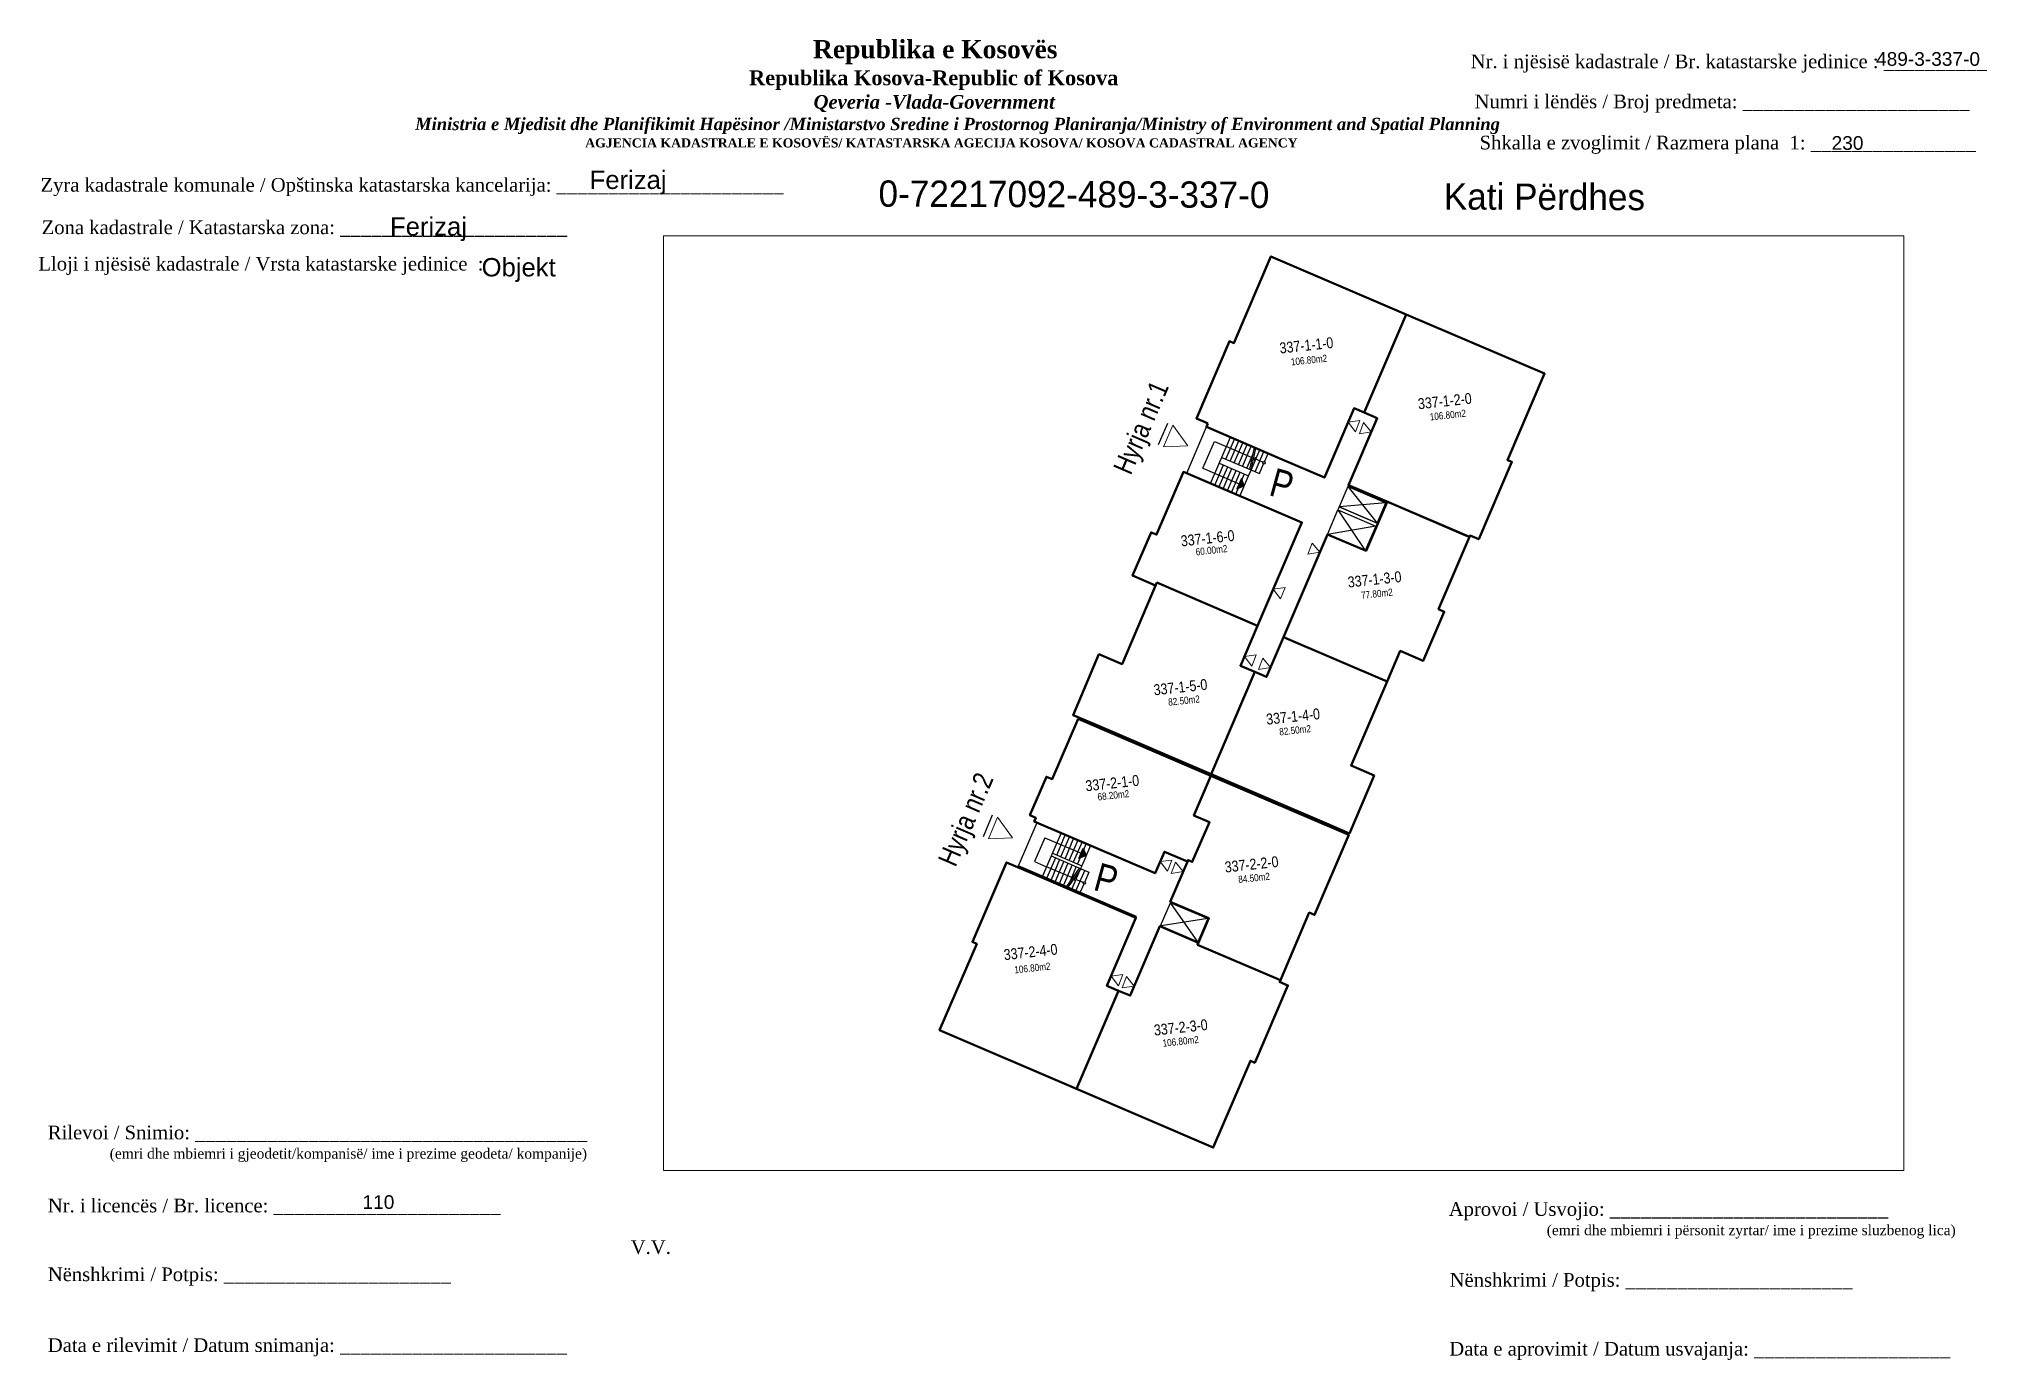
# Paper-space layout 'Kati përdhes' of a CAD drawing. Header units: feet, sheet in millimetres. Extents: x 2 to 288, y 2 to 196.
# The model-space entities are those that its viewports show. They can reach past a viewport. Long polylines and large blocks are cut down to what shows.
import ezdxf
from ezdxf.enums import TextEntityAlignment as Align

# ---------------------------------------------------------------- set-up
doc = ezdxf.new("R2010")
doc.units = ezdxf.units.FT
doc.header["$MEASUREMENT"] = 0
doc.layers.add('07 Kati 5', color=7, linetype='Continuous', lineweight=50)
doc.layers.add('Dyert', color=133, linetype='Continuous', lineweight=5)
doc.styles.add('Dimensionet CM', font='swissc.ttf', dxfattribs={"height": 15})

msp = doc.modelspace()

# ---------------------------------------------------------------- hatches: boundary and pattern name
at = {"layer": '07 Kati 5', "transparency": 33554687}
h = msp.add_hatch(color=0, dxfattribs=at)
h.dxf.hatch_style = 1
h.paths.add_polyline_path([(7512227.63, 4692984.96), (7512227.45, 4692985.42), (7512227.17, 4692984.77)])
h = msp.add_hatch(color=0, dxfattribs=at)
h.dxf.hatch_style = 1
h.paths.add_polyline_path([(7512217.56, 4692961.43), (7512217.1, 4692961.24), (7512217.38, 4692961.89)])

# ---------------------------------------------------------------- linework, layer by layer
for p, q in [((7512222.74, 4692988.94), (7512222.16, 4692987.57)), ((7512211.58, 4692963.99), (7512211, 4692962.61))]:
    msp.add_line(p, q)
at = {"color": 0, "ltscale": 10}
for p, q in [((7512225.49, 4692985.11), (7512226.75, 4692988.06)), ((7512225, 4692986.08), (7512225.73, 4692987.78)), ((7512225.73, 4692987.78), (7512226.49, 4692987.46)), ((7512226.04, 4692986.4), (7512227.91, 4692985.6)), ((7512226.2, 4692986.77), (7512228.6, 4692985.74)), ((7512214.93, 4692962.55), (7512214.28, 4692961.04)), ((7512215.97, 4692962.87), (7512214.79, 4692960.11)), ((7512214.28, 4692961.04), (7512215.05, 4692960.71)), ((7512215.34, 4692961.4), (7512217.74, 4692960.37)), ((7512215.42, 4692961.58), (7512217.29, 4692960.78))]:
    msp.add_line(p, q, dxfattribs=at)
at = {"color": 0, "lineweight": 40}
for points in [[(7512225.32, 4692988.94), (7512225.14, 4692989.02), (7512225.14, 4692989.02), (7512224.59, 4692989.25), (7512226.69, 4692994.17), (7512226.97, 4692994.05), (7512229.33, 4692999.57), (7512237.95, 4692995.88), (7512235.27, 4692989.63), (7512234.63, 4692989.9), (7512232.74, 4692985.49), (7512230.05, 4692986.64), (7512230.05, 4692986.64), (7512225.22, 4692988.71)], [(7512241.74, 4692981.8), (7512241.97, 4692981.71), (7512242.01, 4692981.8), (7512242.56, 4692981.56), (7512244.67, 4692986.48), (7512244.39, 4692986.6), (7512246.75, 4692992.11), (7512237.95, 4692995.88), (7512235.27, 4692989.63), (7512236.1, 4692989.27), (7512234.27, 4692985), (7512236.96, 4692983.85), (7512236.96, 4692983.85), (7512241.74, 4692981.8)], [(7512228.48, 4692976.06), (7512231.3, 4692982.63), (7512223.76, 4692985.85), (7512222.05, 4692981.86), (7512221.7, 4692982), (7512220.52, 4692979.25), (7512221.99, 4692978.62), (7512222.07, 4692978.8)], [(7512236.73, 4692983.95), (7512235.39, 4692980.82), (7512232.93, 4692981.87), (7512230.13, 4692975.33), (7512230.13, 4692975.32), (7512236.73, 4692972.5), (7512237.56, 4692974.45), (7512239.03, 4692973.83), (7512240.37, 4692976.95), (7512240, 4692977.11), (7512241.97, 4692981.71), (7512236.96, 4692983.85), (7512236.96, 4692983.85)], [(7512228.48, 4692976.06), (7512227.39, 4692973.51), (7512228.31, 4692973.12), (7512225.53, 4692966.61), (7512218.2, 4692969.74), (7512218.2, 4692969.74), (7512216.73, 4692970.37), (7512218.38, 4692974.24), (7512219.85, 4692973.61), (7512222.07, 4692978.8)], [(7512230.13, 4692975.32), (7512229.05, 4692972.8), (7512228.31, 4692973.12), (7512225.53, 4692966.61), (7512232.86, 4692963.47), (7512232.86, 4692963.47), (7512234.33, 4692962.84), (7512235.9, 4692966.52), (7512234.43, 4692967.15), (7512236.73, 4692972.5)], [(7512217.06, 4692970.13), (7512215.41, 4692966.29), (7512215.04, 4692966.44), (7512213.99, 4692963.99), (7512214.36, 4692963.83), (7512214.26, 4692963.6), (7512221.96, 4692960.3), (7512222.55, 4692961.67), (7512222.55, 4692961.67), (7512224.02, 4692961.04), (7512224.06, 4692961.14), (7512224.32, 4692961.02), (7512225.41, 4692963.56), (7512224.43, 4692963.98), (7512225.51, 4692966.51)], [(7512224.06, 4692961.14), (7512222.92, 4692958.48), (7512225.38, 4692957.43), (7512224.66, 4692955.75), (7512229.93, 4692953.49), (7512231.77, 4692957.79), (7512232.11, 4692957.65), (7512234.29, 4692962.75), (7512225.51, 4692966.51), (7512224.43, 4692963.98), (7512225.41, 4692963.56), (7512224.32, 4692961.02)], [(7512214.15, 4692960.28), (7512214.15, 4692960.28), (7512214.15, 4692960.28), (7512212.49, 4692960.99), (7512210.33, 4692955.93), (7512210.6, 4692955.81), (7512208.24, 4692950.3), (7512216.95, 4692946.57), (7512219.63, 4692952.82), (7512218.89, 4692953.14), (7512220.74, 4692957.46), (7512218.05, 4692958.61), (7512218.05, 4692958.61), (7512214.15, 4692960.28)], [(7512228.8, 4692953.98), (7512229.93, 4692953.49), (7512229.88, 4692953.38), (7512230.41, 4692953.16), (7512228.3, 4692948.24), (7512228.02, 4692948.36), (7512225.66, 4692942.84), (7512216.95, 4692946.57), (7512219.63, 4692952.82), (7512220.37, 4692952.51), (7512222.25, 4692956.92), (7512224.71, 4692955.87), (7512224.66, 4692955.75), (7512228.8, 4692953.98)]]:
    msp.add_lwpolyline(points, close=True, dxfattribs=at)
at = {"color": 0}
for points in [[(7512225.22, 4692988.71), (7512232.74, 4692985.49), (7512234.63, 4692989.9), (7512236.1, 4692989.27), (7512234.23, 4692984.91), (7512236.69, 4692983.86), (7512236.14, 4692982.56), (7512233.68, 4692983.62), (7512233.6, 4692983.43), (7512236.06, 4692982.38), (7512235.39, 4692980.82), (7512232.93, 4692981.87), (7512229.05, 4692972.8), (7512227.39, 4692973.51), (7512231.3, 4692982.63), (7512223.97, 4692985.77)], [(7512233.68, 4692983.62), (7512236.09, 4692982.58), (7512236.64, 4692983.88), (7512234.23, 4692984.91)], [(7512233.6, 4692983.43), (7512236.01, 4692982.4), (7512235.34, 4692980.84), (7512232.93, 4692981.87)], [(7512214.45, 4692963.52), (7512221.96, 4692960.31), (7512222.55, 4692961.67), (7512224.02, 4692961.04), (7512222.92, 4692958.48), (7512225.38, 4692957.43), (7512224.71, 4692955.87), (7512222.25, 4692956.92), (7512220.37, 4692952.51), (7512218.89, 4692953.14), (7512220.78, 4692957.55), (7512213.27, 4692960.77)], [(7512222.94, 4692958.42), (7512225.31, 4692957.41), (7512224.68, 4692955.93), (7512222.31, 4692956.95)]]:
    msp.add_lwpolyline(points, close=True, dxfattribs=at)
for points in [[(7512226.47, 4692986.65), (7512227.02, 4692987.94)], [(7512228.09, 4692986.77), (7512226.49, 4692987.46)], [(7512226.73, 4692986.54), (7512227.28, 4692987.83)], [(7512227, 4692986.43), (7512227.55, 4692987.71)], [(7512227.27, 4692986.31), (7512227.82, 4692987.6)], [(7512227.53, 4692986.2), (7512228.08, 4692987.48)], [(7512227.8, 4692986.08), (7512228.2, 4692987.01)], [(7512227.99, 4692986), (7512228.28, 4692987.4)], [(7512228.07, 4692985.97), (7512228.62, 4692987.26)], [(7512228.08, 4692985.96), (7512228.37, 4692987.36)], [(7512228.33, 4692985.86), (7512228.88, 4692987.14)], [(7512228.93, 4692986.5), (7512229.15, 4692987.03)], [(7512225.76, 4692985), (7512226.31, 4692986.29)], [(7512226.02, 4692984.88), (7512226.58, 4692986.17)], [(7512226.29, 4692984.77), (7512226.84, 4692986.06)], [(7512226.56, 4692984.66), (7512227.11, 4692985.94)], [(7512226.82, 4692984.54), (7512227.38, 4692985.83)], [(7512227.09, 4692984.43), (7512227.64, 4692985.72)], [(7512227.36, 4692984.31), (7512227.91, 4692985.6)], [(7512228.24, 4692986.71), (7512228.41, 4692986.78)], [(7512228.24, 4692986.71), (7512228.31, 4692986.54)], [(7512228.82, 4692986.46), (7512228.36, 4692986.66)], [(7512228.6, 4692985.74), (7512228.86, 4692986.36)], [(7512227.63, 4692984.96), (7512227.45, 4692985.42), (7512227.17, 4692984.77), (7512227.63, 4692984.96)], [(7512234.23, 4692984.91), (7512236.09, 4692982.58)], [(7512233.6, 4692983.43), (7512235.34, 4692980.84)], [(7512236.64, 4692983.88), (7512233.68, 4692983.62)], [(7512236.01, 4692982.4), (7512232.93, 4692981.87)], [(7512216.24, 4692962.76), (7512215.69, 4692961.47)], [(7512216.51, 4692962.64), (7512215.95, 4692961.36)], [(7512216.77, 4692962.53), (7512216.22, 4692961.24)], [(7512217.04, 4692962.41), (7512216.49, 4692961.13)], [(7512217.31, 4692962.3), (7512216.75, 4692961.01)], [(7512217.57, 4692962.19), (7512217.02, 4692960.9)], [(7512217.84, 4692962.07), (7512217.29, 4692960.78)], [(7512215.3, 4692961.31), (7512214.79, 4692960.11)], [(7512215.61, 4692961.29), (7512215.06, 4692960)], [(7512215.88, 4692961.17), (7512215.33, 4692959.88)], [(7512216.14, 4692961.06), (7512215.59, 4692959.77)], [(7512216.41, 4692960.94), (7512215.86, 4692959.66)], [(7512216.68, 4692960.83), (7512216.13, 4692959.54)], [(7512217.56, 4692961.43), (7512217.1, 4692961.24), (7512217.38, 4692961.89), (7512217.56, 4692961.43)], [(7512216.65, 4692960.03), (7512215.05, 4692960.71)], [(7512217.13, 4692960.63), (7512216.32, 4692959.46)], [(7512217.23, 4692960.59), (7512216.41, 4692959.42)], [(7512216.94, 4692960.72), (7512216.55, 4692959.79)], [(7512217.21, 4692960.6), (7512216.66, 4692959.31)], [(7512216.79, 4692959.96), (7512216.97, 4692960.03)], [(7512216.79, 4692959.96), (7512216.86, 4692959.79)], [(7512217.37, 4692959.71), (7512216.91, 4692959.91)], [(7512217.48, 4692960.49), (7512216.92, 4692959.2)], [(7512217.42, 4692959.61), (7512217.19, 4692959.09)], [(7512217.74, 4692960.37), (7512217.48, 4692959.76)], [(7512224.68, 4692955.93), (7512222.95, 4692958.39)], [(7512225.31, 4692957.41), (7512222.34, 4692956.96)]]:
    msp.add_lwpolyline(points, dxfattribs=at)
at = {"color": 0, "ltscale": 10}
for points in [[(7512225, 4692986.08), (7512227.31, 4692985.1)], [(7512227.91, 4692985.6), (7512228.07, 4692985.97)], [(7512214.93, 4692962.55), (7512217.24, 4692961.57)], [(7512217.29, 4692960.78), (7512217.21, 4692960.6)]]:
    msp.add_lwpolyline(points, dxfattribs=at)
at = {"color": 0}
for centre in [(7512228.89, 4692986.43), (7512217.45, 4692959.68)]:
    msp.add_circle(centre, 0.08, dxfattribs=at)
at = {"layer": 'Dyert', "color": 0}
for p, q in [((7512222.5, 4692987.45), (7512223.08, 4692988.82)), ((7512223.08, 4692988.82), (7512224.03, 4692987.51)), ((7512224.03, 4692987.51), (7512222.5, 4692987.45)), ((7512211.35, 4692962.49), (7512211.93, 4692963.87)), ((7512211.93, 4692963.87), (7512212.87, 4692962.56)), ((7512212.87, 4692962.56), (7512211.35, 4692962.49))]:
    msp.add_line(p, q, dxfattribs=at)
for points in [[(7512235, 4692989.12), (7512234.72, 4692988.41), (7512234.25, 4692989.02)], [(7512235.23, 4692988.99), (7512235.72, 4692988.39), (7512234.96, 4692988.27)], [(7512231.95, 4692981.32), (7512232.44, 4692980.73), (7512231.68, 4692980.61)], [(7512230.23, 4692978.49), (7512229.95, 4692977.77), (7512229.48, 4692978.38)], [(7512228.4, 4692974.21), (7512228.12, 4692973.49), (7512227.65, 4692974.1)], [(7512228.82, 4692973.99), (7512229.3, 4692973.4), (7512228.54, 4692973.28)], [(7512223.03, 4692961.14), (7512222.74, 4692960.43), (7512222.27, 4692961.04)], [(7512223.26, 4692961), (7512223.74, 4692960.41), (7512222.98, 4692960.29)], [(7512219.91, 4692953.86), (7512219.63, 4692953.14), (7512219.16, 4692953.75)], [(7512220.14, 4692953.72), (7512220.63, 4692953.12), (7512219.87, 4692953.01)]]:
    msp.add_lwpolyline(points, close=True, dxfattribs=at)

# ---------------------------------------------------------------- texts
at = {"layer": 'Dyert', "color": 0, "lineweight": 20, "style": 'Dimensionet CM'}
for s, p in [('337-1-1-0', (7512231.59, 4692993.91)), ('337-1-2-0', (7512240.4, 4692990.36)), ('337-1-6-0', (7512225.3, 4692981.63)), ('337-1-3-0', (7512235.93, 4692979.01)), ('337-1-5-0', (7512223.57, 4692972.15)), ('337-1-4-0', (7512230.74, 4692970.28)), ('337-2-1-0', (7512219.23, 4692966.04)), ('337-2-2-0', (7512228.1, 4692960.87)), ('337-2-4-0', (7512214.03, 4692955.29)), ('337-2-3-0', (7512223.59, 4692950.49))]:
    msp.add_text(s, height=0.691, rotation=6.1416, dxfattribs=at).set_placement(p, align=Align.MIDDLE_CENTER)
at = {"layer": 'Dyert', "color": 0, "style": 'Dimensionet CM'}
for s, p in [('Hyrja nr.1', (7512220.4, 4692985.59)), ('Hyrja nr.2', (7512209.24, 4692960.64))]:
    msp.add_text(s, height=1.249, rotation=66.623, dxfattribs=at).set_placement(p)
at = {"layer": 'Dyert', "color": 0, "lineweight": 20, "attachment_point": 3, "style": 'Dimensionet CM'}
for s, insert, char_height, width, rotation in [('106.80m2', (7512232.88, 4692993.32), 0.454, 1.7296, 6.1416), ('106.80m2', (7512241.72, 4692989.82), 0.454, 1.7296, 6.1416), ('P', (7512230.93, 4692985.76), 1.8, 28.8952, 344.6626), ('60.00m2', (7512226.53, 4692981.2), 0.454, 1.7296, 6.1416), ('77.80m2', (7512237.06, 4692978.43), 0.454, 1.7296, 6.1416), ('82.50m2', (7512224.78, 4692971.63), 0.454, 1.7296, 6.1416), ('82.50m2', (7512231.85, 4692969.74), 0.454, 1.7296, 6.1416), ('68.20m2', (7512220.28, 4692965.6), 0.454, 1.7296, 6.1416), ('P', (7512219.75, 4692960.63), 1.8, 28.8952, 344.6626), ('84.50m2', (7512229.24, 4692960.34), 0.454, 1.7296, 6.1416), ('106.80m2', (7512215.27, 4692954.62), 0.454, 1.7296, 6.1416), ('106.80m2', (7512224.71, 4692949.95), 0.454, 1.7296, 6.1416)]:
    msp.add_mtext(s, dxfattribs=dict(at, insert=insert, char_height=char_height, width=width, rotation=rotation))

psp = doc.layouts.new('Kati përdhes')

# ---------------------------------------------------------------- texts
at = {"attachment_point": 1}
for s, insert, char_height, width in [('\\pi77.297;{\\fBook Antiqua|b1|i0|c0|p18;\\H1.333x;Republika e Kosovës\\fTimes New Roman|b1|i0|c0|p18;\\P\\pi67.927;\\fBook Antiqua|b1|i0|c0|p18;\\H0.8125x;Republika Kosova-Republic of Kosova\\fTimes New Roman|b1|i0|c0|p18;\\P\\pi77.378;\\fBook Antiqua|b1|i1|c0|p18;\\H0.9233x;Qeveria -Vlada-Government \\P\\pi13.032,l6,t23.033;\\fTimes New Roman|b1|i1|c0|p18;\\H0.9x;Ministria e Mjedisit dhe Planifikimit Hapësinor /Ministarstvo Sredine i Prostornog Planiranja/Ministry of Environment and Spatial Planning\\P\\pi43.931,l0,tz;\\fBook Antiqua|b1|i0|c0|p18;\\H0.7406x;AGJENCIA KADASTRALE E KOSOVËS/ KATASTARSKA AGECIJA KOSOVA/ KOSOVA CADASTRAL AGENCY}', (38.54, 195.74), 2, 191.8237), ('{\\fArial|b0|i0|c0|p34;489-3-337-0}', (271.5, 193.97), 2, 29.4868), ('{\\fTimes New Roman|b0|i0|c0|p18;Nr. i njësisë kadastrale / Br. katastarske jedinice : __________}', (212.14, 193.62), 2, 98.5379), ('{\\fTimes New Roman|b0|i0|c0|p18; Numri i lëndës / Broj predmeta: ______________________}', (211.95, 187.75), 2, 83.344), ('{\\fTimes New Roman|b0|i0|c0|p18; Shkalla e zvoglimit / Razmera plana  1: ________________}', (212.69, 181.73), 2, 98.5379), ('{\\fArial|b0|i0|c0|p34;230}', (264.99, 181.67), 2, 29.4868), ('{\\fTimes New Roman|b0|i0|c0|p18; Zyra kadastrale komunale / Opštinska katastarska kancelarija: ______________________}', (1.96, 175.54), 2, 114.6874), ('{\\fArial|b0|i0|c0|p34;Ferizaj}', (83.13, 176.62), 2.6863, 39.6044), ('{\\fTimes New Roman|b0|i0|c0|p18; Zona kadastrale / Katastarska zona: ______________________}', (2.13, 169.32), 2, 83.344), ('{\\fArial|b0|i0|c0|p34;Ferizaj}', (53.9, 169.79), 2.6863, 39.6044), ('{\\fTimes New Roman|b0|i0|c0|p18; Lloji i njësisë kadastrale / Vrsta katastarske jedinice  : }', (1.65, 163.99), 2, 83.344), ('{\\fArial|b0|i0|c0|p34;Objekt}', (67.31, 163.82), 2.6863, 39.6044), ('{\\fTimes New Roman|b0|i0|c0|p18; Rilevoi / Snimio: ______________________________________\\P             \\H0.75x;(emri dhe mbiemri i gjeodetit/kompanisë/ ime i prezime geodeta/ kompanije)}', (3.03, 36.79), 2, 87.3883), ('{\\fTimes New Roman|b0|i0|c0|p18; Nr. i licencës / Br. licence: ______________________\\P                                }', (3.03, 26.09), 2, 83.344), ('{\\fArial|b0|i0|c0|p34;110}', (49.86, 26.6), 2.0032, 371.0481), ('{\\fTimes New Roman|b0|i0|c0|p18; Aprovoi / Usvojio: ___________________________\\P                    \\H0.75x;(emri dhe mbiemri i përsonit zyrtar/ ime i prezime sluzbenog lica)}', (208.17, 25.58), 2, 83.344), ('{\\fTimes New Roman|b0|i0|c0|p18;V.V.                                 }', (89.15, 20), 2, 9.4297), ('{\\fTimes New Roman|b0|i0|c0|p18; Nënshkrimi / Potpis: ______________________\\P                                 }', (3.03, 16.02), 2, 83.344), ('{\\fTimes New Roman|b0|i0|c0|p18; Nënshkrimi / Potpis: ______________________\\P                                 }', (208.3, 15.2), 2, 83.344), ('{\\fTimes New Roman|b0|i0|c0|p18; Data e rilevimit / Datum snimanja: ______________________\\P                                 }', (3.03, 5.65), 2, 83.344), ('{\\fTimes New Roman|b0|i0|c0|p18; Data e aprovimit / Datum usvajanja: ___________________\\P                                 }', (208.25, 5.12), 2, 83.344)]:
    psp.add_mtext(s, dxfattribs=dict(at, insert=insert, char_height=char_height, width=width))
at = {"char_height": 3.8498, "width": 114.1591, "attachment_point": 1, "rotation": 359.8086}
for s, insert in [('0-72217092-489-3-337-0', (125.43, 175.19)), ('Kati Përdhes', (208.2, 174.77))]:
    psp.add_mtext(s, dxfattribs=dict(at, insert=insert))

# ---------------------------------------------------------------- viewports
at = {"layer": '0'}
psp.add_viewport(center=(184.75, 98.63), size=(181.64, 136.8712), view_center_point=(7512230.14, 4692971.12), view_height=59.5092, dxfattribs=at)

doc.saveas('drawing.dxf')
